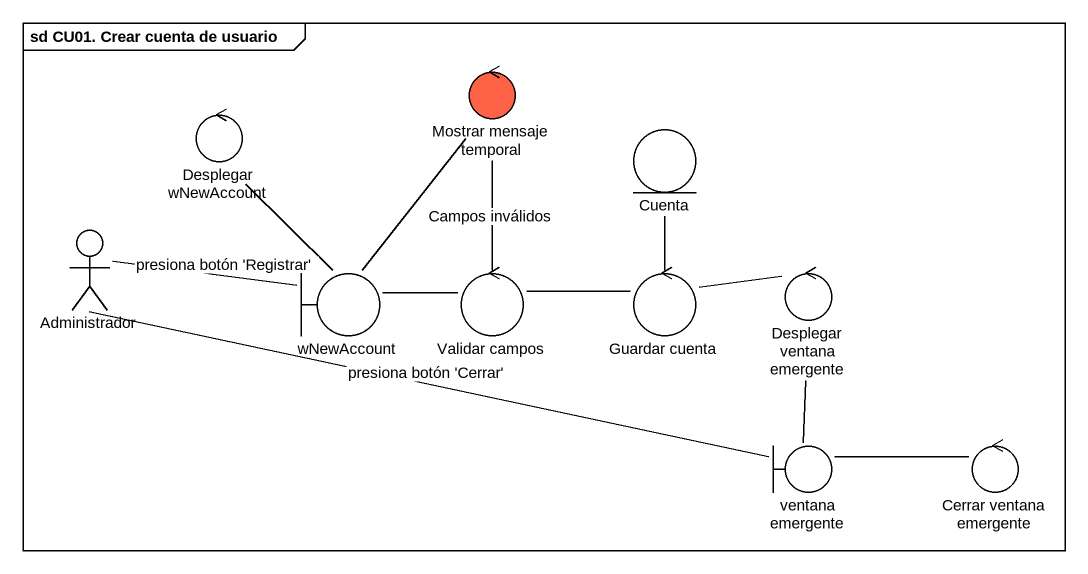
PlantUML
@startuml
mainframe sd CU01. Crear cuenta de usuario
control "Mostrar mensaje temporal" as Mostrar_mensaje_temporal #FF6347
control "Desplegar wNewAccount" as Desplegar_wNewAccount
entity Cuenta
actor Administrador
boundary wNewAccount
control "Validar campos" as Validar_campos
control "Guardar cuenta" as Guardar_cuenta
control "Desplegar ventana emergente" as Desplegar_ventana_emergente
boundary "ventana emergente" as ventana_emergente
control "Cerrar ventana emergente" as Cerrar_ventana_emergente
Mostrar_mensaje_temporal -- wNewAccount
Desplegar_wNewAccount -- wNewAccount
Administrador -right- wNewAccount : presiona botón 'Registrar'
Administrador -right- ventana_emergente : presiona botón 'Cerrar'
wNewAccount -right- Validar_campos
Validar_campos -up- Mostrar_mensaje_temporal : Campos inválidos
Validar_campos -right- Guardar_cuenta
Guardar_cuenta -up- Cuenta
Guardar_cuenta -right- Desplegar_ventana_emergente
Desplegar_ventana_emergente -- ventana_emergente
ventana_emergente -right- Cerrar_ventana_emergente
@enduml
